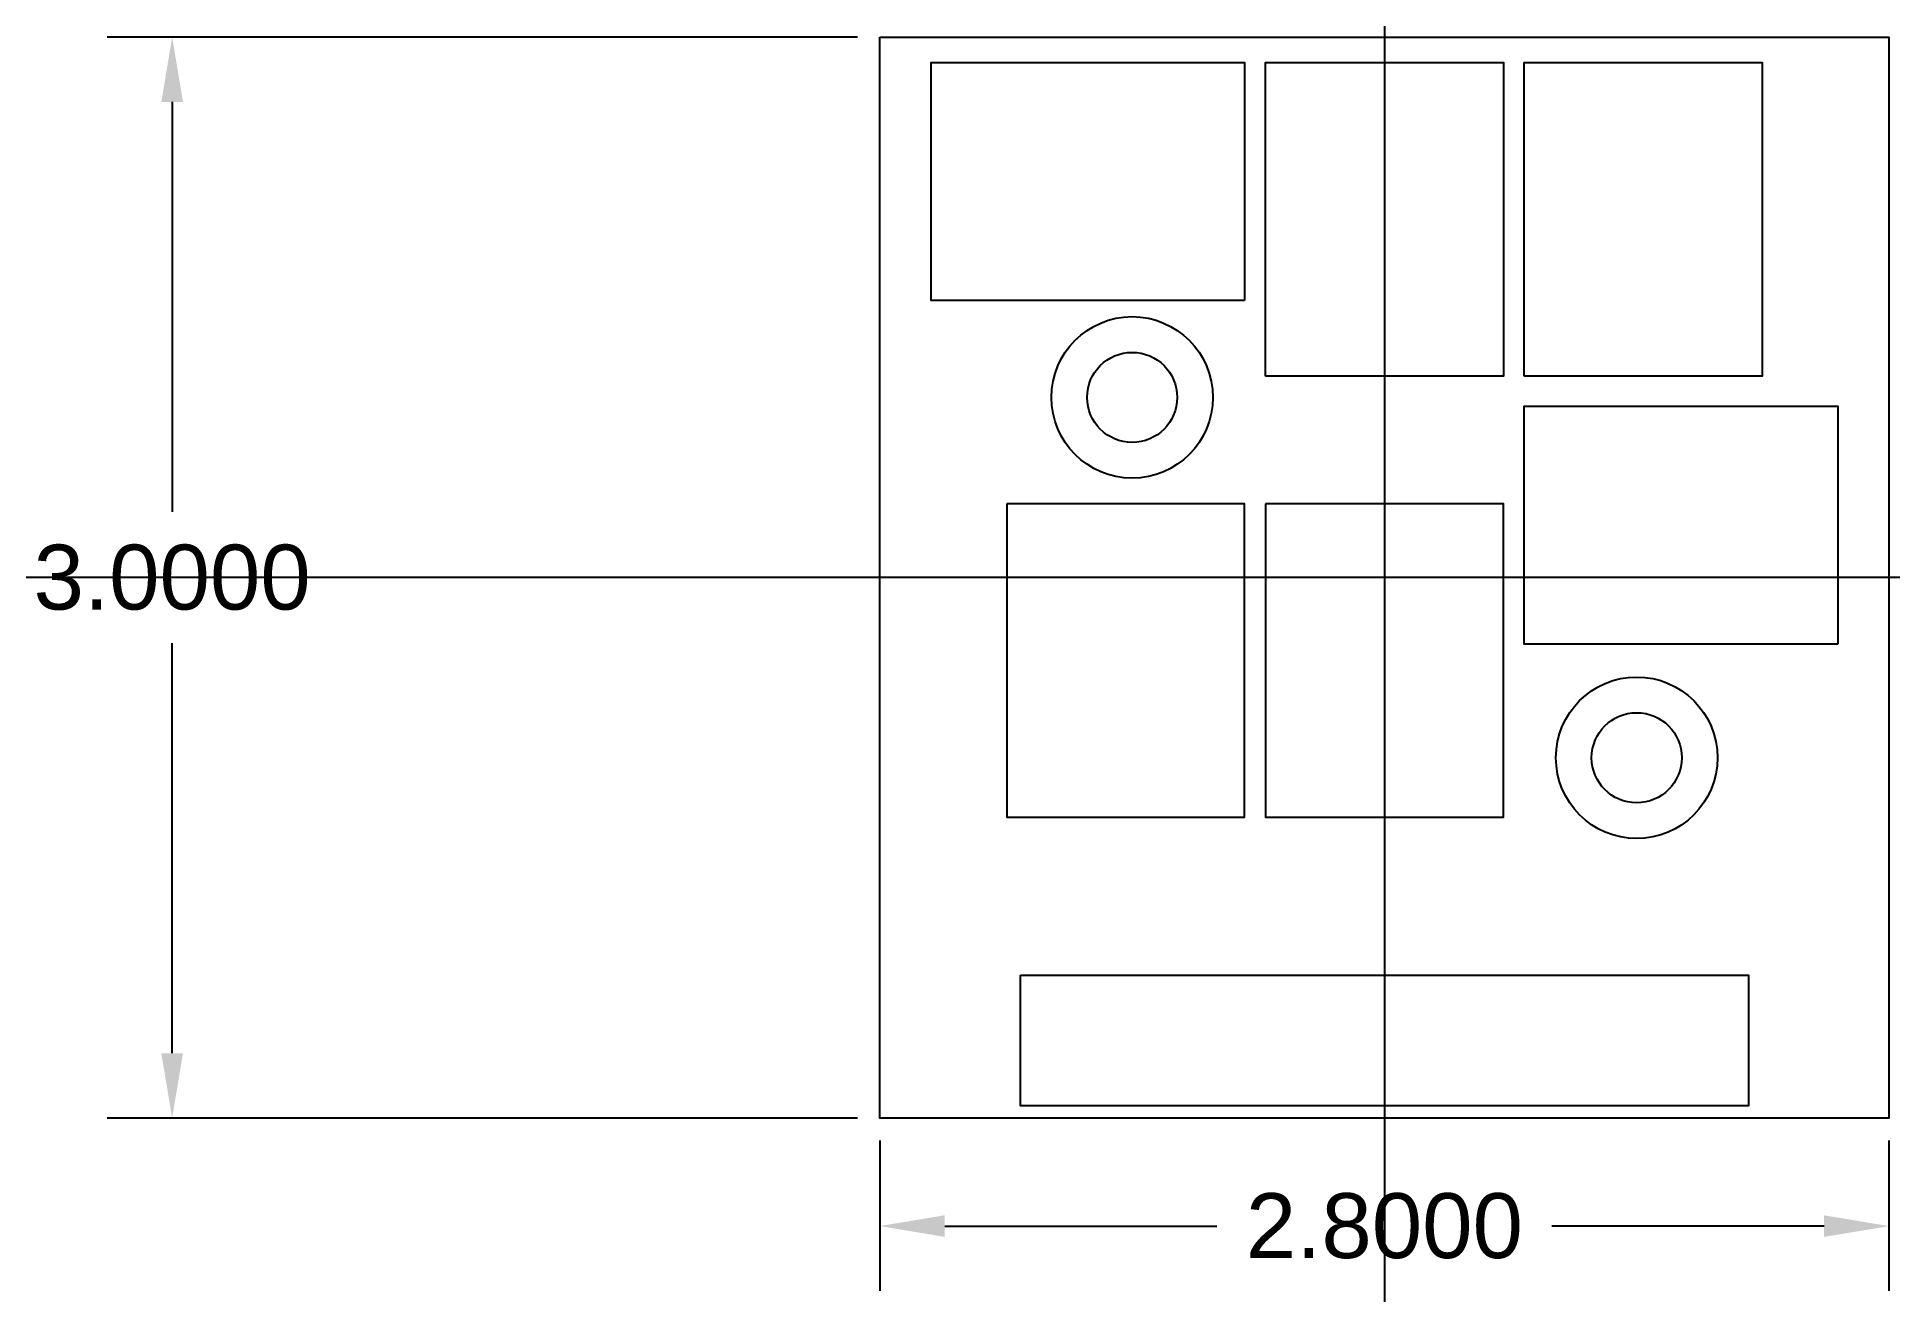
# Model space of a CAD drawing. Header units: inches. Extents: x 8.16 to 13.3, y 2.43 to 5.91.
import ezdxf
from ezdxf.lldxf.tags import DXFTag

# ---------------------------------------------------------------- set-up
doc = ezdxf.new("R2010")
doc.units = ezdxf.units.IN
doc.header["$MEASUREMENT"] = 0
doc.styles.get("Standard").update_dxf_attribs({"font": 'arial.ttf'})
tags = doc.linetypes.add('02B018', pattern=[2.7, 2.16, -0.54]).pattern_tags.tags
tags[6:7] = [DXFTag(74, 4), DXFTag(75, 0), DXFTag(340, '0'), DXFTag(46, 1.0), DXFTag(50, 0.0), DXFTag(44, 0.0), DXFTag(45, 0.0)]
tags[4:5] = [DXFTag(74, 4), DXFTag(75, 0), DXFTag(340, '0'), DXFTag(46, 1.0), DXFTag(50, 0.0), DXFTag(44, 0.0), DXFTag(45, 0.0)]
doc.dimstyles.get("Standard").update_dxf_attribs({"dimtxt": 0.18, "dimasz": 0.18, "dimexe": 0.18, "dimexo": 0.0625, "dimgap": 0.09, "dimtad": 0, "dimtih": 1, "dimtoh": 1, "dimdec": 4, "dimzin": 0, "dimdsep": 46, "dimtxsty": 'Standard', "dimcen": 0.09, "dimadec": 0, "dimazin": 0, "dimtfac": 1, "dimtdec": 4, "dimtofl": 0, "dimtmove": 0, "dimatfit": 3, "dimfxl": 1, "dimtolj": 1, "dimtzin": 0, "dimarcsym": 0})

# ---------------------------------------------------------------- blocks, each defined once
blk = doc.blocks.new('*D1')
at = {"color": 0, "lineweight": -2}
for p, q in [((10.4979, 2.8487), (10.4979, 2.4315)), ((13.2979, 2.8487), (13.2979, 2.4315)), ((10.6779, 2.6115), (11.4331, 2.6115)), ((13.1179, 2.6115), (12.3628, 2.6115))]:
    blk.add_line(p, q, dxfattribs=at)
at = {"color": 0}
for points in [[(10.6779, 2.6415), (10.6779, 2.5815), (10.4979, 2.6115)], [(13.1179, 2.5815), (13.1179, 2.6415), (13.2979, 2.6115)]]:
    blk.add_solid(points, dxfattribs=at)
at = {"layer": 'Defpoints', "color": 0}
for p in [(10.4979, 2.9112), (13.2979, 2.9112), (13.2979, 2.6115)]:
    blk.add_point(p, dxfattribs=at)
at = {"color": 0, "insert": (11.8979, 2.6115), "char_height": 0.18, "attachment_point": 5}
blk.add_mtext('\\A1;2.8000', dxfattribs=at)
blk = doc.blocks.new('*D2')
at = {"color": 0, "lineweight": -2}
for p, q in [((10.4354, 5.9112), (8.3541, 5.9112)), ((8.5341, 5.7312), (8.5341, 4.5932)), ((8.5341, 3.0912), (8.5341, 4.2293)), ((10.4354, 2.9112), (8.3541, 2.9112))]:
    blk.add_line(p, q, dxfattribs=at)
at = {"color": 0}
for points in [[(8.5641, 5.7312), (8.5041, 5.7312), (8.5341, 5.9112)], [(8.5041, 3.0912), (8.5641, 3.0912), (8.5341, 2.9112)]]:
    blk.add_solid(points, dxfattribs=at)
at = {"layer": 'Defpoints', "color": 0}
for p in [(8.5341, 5.9112), (10.4979, 5.9112), (10.4979, 2.9112)]:
    blk.add_point(p, dxfattribs=at)
at = {"color": 0, "insert": (8.5341, 4.4112), "char_height": 0.18, "attachment_point": 5}
blk.add_mtext('\\A1;3.0000', dxfattribs=at)

msp = doc.modelspace()

# ---------------------------------------------------------------- linework, layer by layer
at = {"color": 2, "linetype": '02B018'}
for direction in [(0, -1), (-1, 0)]:
    msp.add_xline((11.89793, 4.41123), direction, dxfattribs=at)
for points in [[(10.49793, 5.91123), (13.29793, 5.91123), (13.29793, 2.91123), (10.49793, 2.91123)], [(10.88793, 3.30763), (12.90793, 3.30763), (12.90793, 2.94563), (10.88793, 2.94563)]]:
    msp.add_lwpolyline(points, close=True)
at = {"color": 1}
for points in [[(11.50993, 5.18053), (10.63993, 5.18053), (10.63993, 5.84053), (11.50993, 5.84053)], [(11.56793, 4.97053), (11.56793, 5.84053), (12.22793, 5.84053), (12.22793, 4.97053)], [(12.28593, 4.97053), (12.28593, 5.84053), (12.94593, 5.84053), (12.94593, 4.97053)], [(13.15593, 4.22651), (12.28593, 4.22651), (12.28593, 4.88651), (13.15593, 4.88651)], [(10.84993, 4.61588), (10.84993, 3.74588), (11.50993, 3.74588), (11.50993, 4.61588)], [(11.56793, 4.61588), (11.56793, 3.74588), (12.22793, 3.74588), (12.22793, 4.61588)]]:
    msp.add_lwpolyline(points, close=True, dxfattribs=at)
for centre, radius in [((11.19793, 4.91123), 0.22401), ((11.19793, 4.91123), 0.125), ((12.59793, 3.91123), 0.22401), ((12.59793, 3.91123), 0.125)]:
    msp.add_circle(centre, radius)

# ---------------------------------------------------------------- dimensions: what is measured, and where the dimension line sits
dim = msp.add_linear_dim(base=(8.53411, 5.91123), p1=(10.49793, 2.91123), p2=(10.49793, 5.91123), angle=90, dimstyle='Standard')
dim.commit()
dim.dimension.update_dxf_attribs({"geometry": '*D2', "text_midpoint": (8.53411, 4.41123)})
dim = msp.add_linear_dim(base=(13.29793, 2.61148), p1=(10.49793, 2.91123), p2=(13.29793, 2.91123), dimstyle='Standard')
dim.commit()
dim.dimension.update_dxf_attribs({"geometry": '*D1', "text_midpoint": (11.89793, 2.61148)})

doc.saveas('drawing.dxf')
